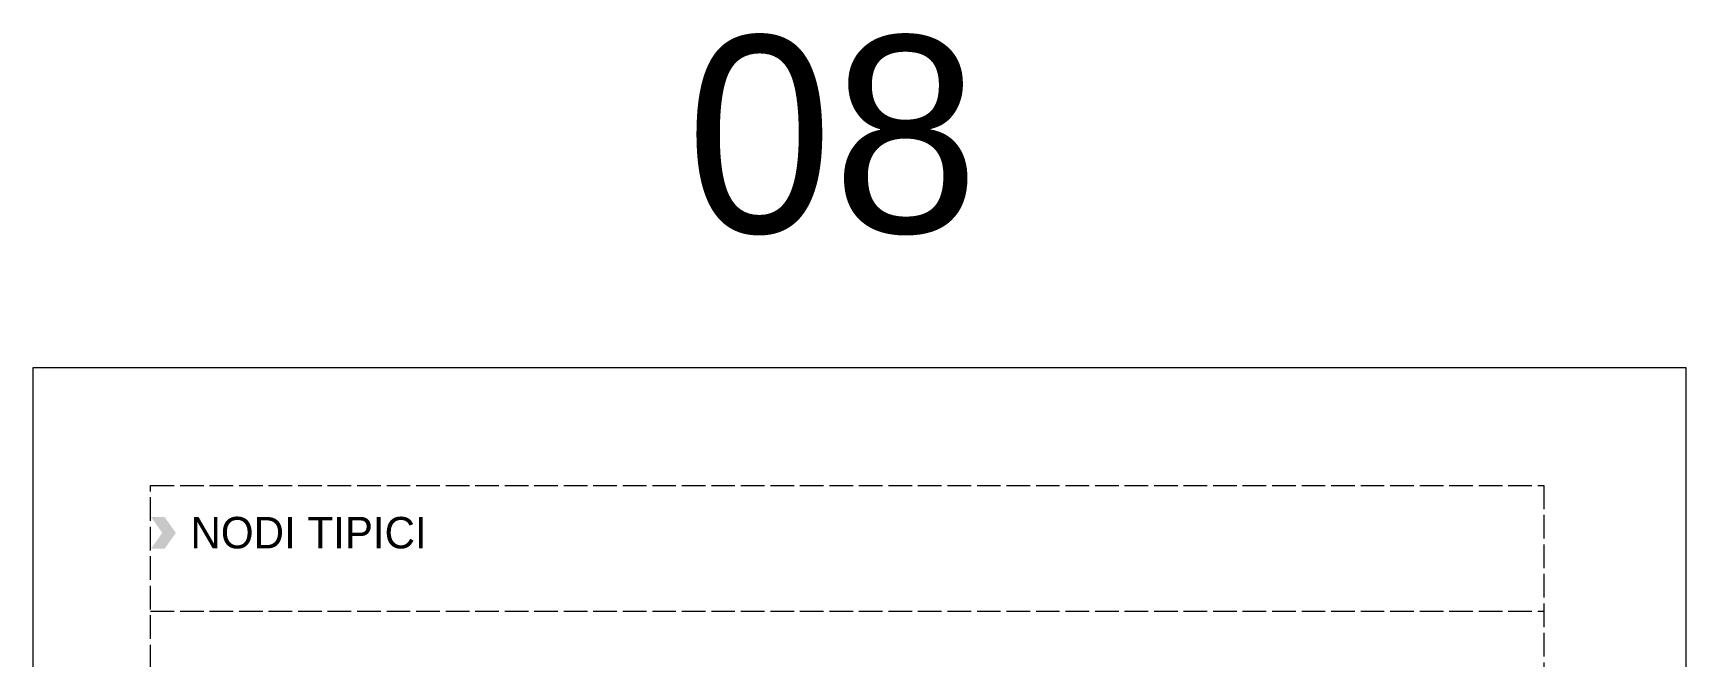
# Model space of a CAD drawing. Header units: millimetres. Extents: x -576 to 4430, y -1196 to 2690.
# Drawn here: x 1820 to 2030, y 260.2 to 339.5 of the extents above; entities that cross this region are included whole.
import ezdxf

# ---------------------------------------------------------------- set-up
doc = ezdxf.new("R2010")
doc.units = ezdxf.units.MM
doc.header["$LTSCALE"] = 0.25
doc.header["$MEASUREMENT"] = 0
doc.linetypes.add('ACAD_ISO02W100', pattern=[15, 12, -3])
doc.layers.get('0').update_dxf_attribs({"lineweight": 5})
doc.layers.add('01_Fill Border Red', color=7, linetype='Continuous', lineweight=20, true_color=0xe2001a)
doc.layers.add('01_Text', color=40, linetype='Continuous', lineweight=25)
doc.layers.add('02_Block Frame', color=7, linetype='Continuous', lineweight=5, true_color=0xe2001a, plot=False)
doc.styles.add('ALUK Main&Secondary Titles', font='GOTHIC.TTF')
doc.styles.add('Aluk Text', font='GOTHIC.TTF')

# ---------------------------------------------------------------- blocks, each defined once
blk = doc.blocks.new('PAGE pari')
at = {"layer": '02_Block Frame', "linetype": 'ACAD_ISO02W100'}
blk.add_line((14.93, 266), (191.93, 266), dxfattribs=at)
at = {"layer": '02_Block Frame'}
blk.add_lwpolyline([(0, 0), (0, 297), (210, 297), (210, 0)], close=True, dxfattribs=at)
at = {"layer": '02_Block Frame', "linetype": 'ACAD_ISO02W100'}
blk.add_lwpolyline([(14.93, 15), (14.93, 282), (191.93, 282), (191.93, 15)], close=True, dxfattribs=at)

msp = doc.modelspace()

# ---------------------------------------------------------------- linework, layer by layer
at = {"layer": '01_Fill Border Red'}
for points in [[(1838.141, 275.971), (1836.412, 275.971), (1836.73, 277.971), (1835, 277.971)], [(1836.73, 273.971), (1835, 273.971), (1838.141, 275.971), (1836.412, 275.971)]]:
    msp.add_solid(points, dxfattribs=at)

# ---------------------------------------------------------------- block references
msp.add_blockref('PAGE pari', (1820, 0))

# ---------------------------------------------------------------- texts
at = {"layer": '01_Text', "ltscale": 0.25, "insert": (1902.981, 339.129), "char_height": 25, "attachment_point": 1, "style": 'Aluk Text'}
msp.add_mtext_dynamic_manual_height_columns('08', width=46.83298, gutter_width=12.5, heights=[0], dxfattribs=at)
at = {"layer": '01_Text', "insert": (1840, 275.971), "char_height": 4, "attachment_point": 4, "style": 'ALUK Main&Secondary Titles'}
msp.add_mtext_dynamic_manual_height_columns('NODI TIPICI', width=120.62971, gutter_width=15, heights=[0], dxfattribs=at)

doc.saveas('drawing.dxf')
